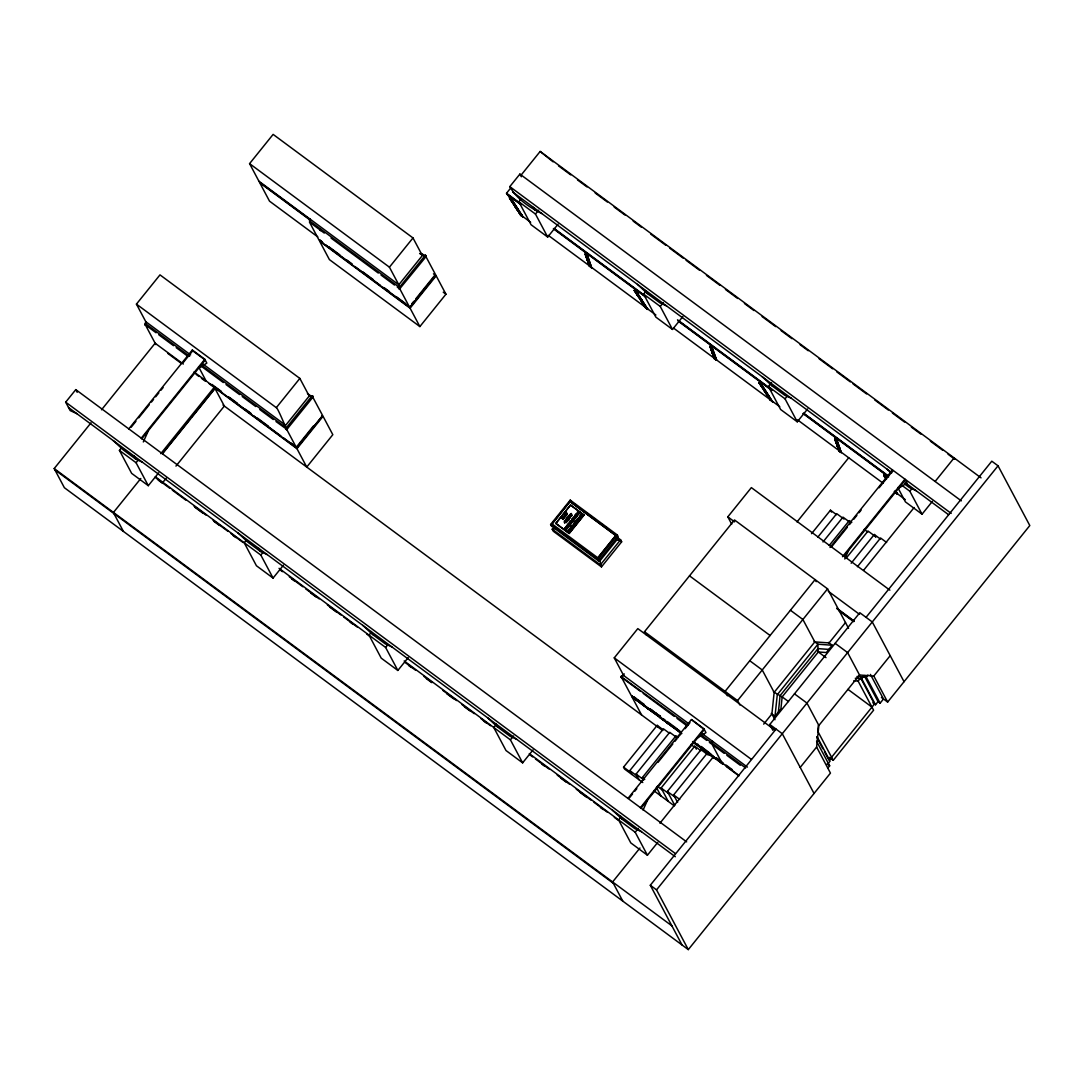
<?xml version="1.0" encoding="UTF-8"?>
<svg xmlns="http://www.w3.org/2000/svg" width="1084" height="1084" viewBox="0 0 1084 1084"><rect width="100%" height="100%" fill="white"/><g stroke="black" fill="none" stroke-linecap="round" stroke-linejoin="round"><path stroke-width="1.5" d="M307.45 393.519L312.842 397.259L322.625 415.538L296.555 447.909L286.786 429.535C286.962 428.139 284.564 430.253 286.271 427.855L311.514 396.527C314.306 395.552 312.436 397.489 309.225 396.026L299.848 378.411L159.985 274.875L136.435 304.116L145.812 321.731L190.621 354.902M399.752 289.035L398.804 284.794L422.353 255.553L412.99 237.938L273.127 134.389L249.577 163.63L259.347 182.017L310.295 219.74L309.888 218.968L309.455 220.784L399.413 287.382C402.232 289.211 397.394 289.577 399.413 287.382L424.643 256.041L425.606 255.323L426.026 256.163C426.581 257.775 421.446 254.374 419.63 253.534M569.696 530.076L569.683 529.399M576.837 520.916L577 521.689M576.864 520.957L576.918 521.119M569.561 522.922C566.553 522.407 573.707 528.978 569.669 523.003M575.428 515.632C578.368 520.008 572.406 515.605 575.563 515.672M201.692 365.24L286.271 427.855C289.022 435.863 277.992 407.692 276.298 407.665L136.435 304.116M400.389 288.832C398.722 288.832 400.01 287.395 399.698 288.9M576.905 520.469L576.878 521.567M566.878 529.006L564.981 529.602L564.601 528.057L565.956 528.016L565.834 529.981M564.547 522.8C563.274 518.491 567.217 524.399 566.539 521.201L565.645 521.431L565.401 520.008L566.715 519.981C566.905 522.813 568.91 519.575 567.217 518.017M571.729 515.93L570.645 515.943M577.691 512.298L577.867 513.342C582.379 511.458 576.634 515.171 577.501 512.041L578.788 511.96L578.856 513.017M312.233 397.394C312.585 395.375 312.287 397.638 312.178 397.476M426.093 255.905C425.091 257.653 426.825 256.352 425.47 255.323M687.933 725.223L621.118 676.592L631.389 695.806L681.362 732.798M624.262 673.909C620.942 677.798 619.709 678.137 623.625 675.481L688.801 723.733M621.566 676.335L621.593 678.015M565.956 528.016L565.956 529.033L566.783 528.843M570.685 516.905L570.807 514.941L569.452 514.981L569.723 516.445L570.428 516.038M565.74 530.266L565.591 529.114M578.883 514.101L578.639 513.22M562.731 518.017L561.498 518.057L564.1 518.355M569.236 525.997L567.054 525.523M567.826 526.241L567.921 525.415L566.702 525.442M566.675 521.147L566.322 522.637M578.761 514.019L578.856 512L577.528 512.095M572.325 526.756C571.553 524.751 572.935 527.434 571.349 526.797M564.778 515.727L564.913 516.567L564.859 514.832M571.322 515.239L571.417 513.613M571.417 514.588L571.268 513.504M564.778 514.67L564.805 515.781M763.692 724.126L771.889 713.949L774.152 692.378L814.816 641.891L829.084 642.92L845.493 622.555M775.006 716.253L777.282 694.695L817.932 644.208L832.214 645.237L826.32 652.541L818.339 651.972L782.16 696.876L780.9 708.95L775.006 716.253L771.198 713.435M778.38 712.08L780.101 695.63L817.959 648.625L817.932 644.208L814.111 641.389M817.892 729.762L818.352 725.372M800.209 767.418L816.604 747.052L818.867 725.481L859.531 675.007L873.799 676.023L890.208 655.657M578.111 514.182L576.607 513.708L577.487 514.263C575.374 511.255 577.609 517 578.233 514.046L577.46 514.101M566.702 513.545L566.675 513.491A1.748 1.653 -28 0 0 566.322 512.217L566.349 512.149M569.452 517.014L569.425 516.96A1.748 1.653 -28 0 0 569.073 515.686L568.992 515.848M425.727 257.233C424.874 255.255 427.15 256.068 425.362 256.922M145.812 321.731L144.741 324.97L145.784 324.306L145.378 323.547L189.619 356.297M712.107 743.109L712.54 741.307M399.82 288.141C400.023 288.005 399.034 288.385 400.308 288.75M312.504 397.476C313.344 396.839 310.552 395.945 312.815 396.229M425.633 256.989L425.294 255.417M621.2 677.5L621.349 676.294L621.376 677.541M621.742 677.744L621.66 676.186M425.362 256.664C427.164 254.848 420.66 256 420.578 253.033M143.318 441.96L148.427 430.538M643.097 810.06L647.554 800.06M844.761 558.992L848.582 550.428M621.118 676.592L622.148 676.524L621.62 677.541M425.673 255.526C424.901 257.165 425.768 255.119 425.429 256.691M285.715 429.345L286.677 428.627L287.003 429.467L275.986 421.541M312.057 396.961L311.962 396.053M312.3 397.178L312.327 396.067M312.409 397.625L312.693 396.27M312.842 397.259L286.786 429.535L286.271 427.855L287.287 429.318M425.185 256.474L425.091 255.567M425.849 257.287L425.646 256.502M621.132 676.863L621.891 676.335M76.856 413.682L70.162 410.579L65.677 402.164L75.772 389.63L686.66 841.875M816.604 747.052L830.452 773.095L688.299 949.611L64.376 487.705L54.2 468.559L91.002 422.855M101.517 409.806L155.134 343.221L183.291 364.061M128.806 428.885L192.315 350.024L204.795 359.265L206.827 363.099L198.467 368.384M131.137 427.259L135.947 421.297M138.738 417.828L149.321 404.684M151.435 402.056L153.562 399.427M155.676 396.798L158.847 392.855M160.96 390.226L163.088 387.598M183.196 362.625L192.722 350.796L192.315 350.024M158.643 472.841L148.291 485.686L131.652 473.369L119.43 450.402L121.503 447.827M204.795 359.265L141.286 438.126L141.692 438.884L205.201 360.037L192.722 350.796M148.291 485.686L136.069 462.719L138.142 460.144M140.812 478.491L113.468 512.434L114.186 513.775M160.784 453.681L214.402 387.096L215.12 388.438L162.546 453.722M162.288 453.518L189.632 419.576M191.732 416.974L214.862 388.248L224.334 406.053L175.96 466.106M162.099 483.328L166.326 478.085M276.298 407.665L299.848 378.411M258.94 181.245L398.804 284.794L389.427 267.179L412.99 237.938M309.225 396.026L285.675 425.28L202.843 363.953M424.942 257.965L399.468 289.103M321.691 415.673L322.097 416.432L296.867 447.773L296.46 447.001L313.276 426.12M411.69 303.913L413.79 301.298M415.89 298.696L434.819 275.187L435.226 275.959L409.996 307.287L383.14 287.409M324.292 233.074L309.441 222.071L319.224 240.458L409.684 307.436L435.768 275.051L425.578 255.959M296.962 448.681L323.046 416.297L332.815 434.684L306.745 467.068L296.962 448.681L209.198 383.709M436.174 275.824L445.944 294.198L419.874 326.582L410.091 308.195L436.174 275.824L433.464 273.818M541.77 213.534C529.439 207.41 516.621 198.833 509.805 186.624L519.9 174.09L961.291 500.862M520.794 204.605L507.231 194.564L506.513 193.223L510.713 188.006M521.228 174.944L540.157 151.448L981.047 477.854M509.507 198.047L511.797 199.32L523.016 217.044L520.93 215.499L509.507 198.047L511.594 199.592L523.016 217.044M246.285 540.211L244.212 542.772L256.434 565.753L273.073 578.07L283.425 565.225M558.043 224.198L547.691 237.057L531.065 224.727L518.843 201.76L520.916 199.185M520.93 215.499L507.434 194.307L521.011 204.348M273.073 578.07L260.851 555.089L262.924 552.528M547.691 237.057L535.482 214.076L538.585 210.215M585.197 254.076L587.501 255.363L591.647 267.87L589.561 266.325L585.197 254.076L587.284 255.634L591.647 267.87M589.561 266.325L585.401 253.819M634.289 290.431L636.579 291.704L647.798 309.428L645.712 307.883L634.289 290.431L636.376 291.975L647.798 309.428M371.067 632.582L369.007 635.156L381.216 658.137L397.855 670.454L408.207 657.595M682.839 316.582L672.486 329.428L655.847 317.111L643.625 294.13L645.698 291.569M645.712 307.883L646.43 307.341L643.218 304.076M397.855 670.454L385.633 647.473L387.706 644.912M672.486 329.428L660.264 306.46L663.367 302.599M550.591 524.493L570.225 500.117L617.365 535.022L618.178 536.553L598.558 560.929L551.417 526.025L550.591 524.493L599.845 560.97L601.471 566.891L621.66 541.824L620.576 539.778L616.552 536.81M552.068 523.829L570.008 501.553L615.834 535.55L597.88 557.84L552.135 523.965L570.008 501.553M570.523 505.036L555.713 523.437L569.249 533.491L584.032 515.036L570.523 505.036L555.957 523.396L569.249 533.491M564.127 514.927L565.916 516.269M566.593 513.491L566.444 513.667A1.667 1.572 -28 0 1 565.13 513.667L566.444 515.483M564.019 516.567L565.008 517.393M561.553 518.098L563.328 519.48L562.799 518.531M562.894 518.721L564.087 518.45M564.412 518.138L562.515 516.716L564.073 516.499M564.71 514.209L566.647 515.279M567.379 514.453L565.699 512.773L567.284 514.317M566.105 519.141L567.338 519.195L565.902 519.385L567.501 519.344L567.853 520.74M566.647 518.762L568.409 519.764M567.081 517.922L567.921 517.082A1.667 1.572 -28 0 0 569.222 517.176L569.276 517.19M570.13 517.922L568.436 516.241L570.035 517.786M570.374 513.924L572.162 515.252M568.924 519.412L567.677 519.222L568.748 519.25M569.236 518.884L567.582 517.298L569.439 518.68M710.86 348.696L710.196 346.202L712.283 347.747L716.646 359.983L714.356 358.696L709.979 346.46L712.066 348.005L716.443 360.254M567.84 527.813L565.821 526.539L567.813 527.759M569.344 522.163L571.227 523.599M569.981 521.377L570.184 521.336A2.398 2.276 -28 0 1 570.645 522.8L571.349 523.369M571.878 519.114L573.87 520.32L572 518.938M575.983 514.073C575.685 516.052 575.482 514.263 575.78 514.25M575.089 515.036L576.81 515.618L576.769 514.737L576.945 516.512L576.783 515.564M568.002 524.466L569.506 525.74L567.623 524.304L569.236 524.128M571.878 520.726L570.374 520.876L572.867 521.567M574.547 519.48L572.65 518.057L575.143 518.735M574.235 518.003L573.084 518.152M571.417 522.474L570.861 522.027M710.399 347.639L712.73 349.875L710.183 347.016L712.283 348.614L711.47 348.235L712.283 347.747M567.298 528.491L567.081 527.501M568.246 527.298L567.948 526.065M570.116 524.995L567.65 524.358M570.374 520.876L572.311 522.054M575.428 518.396L573.802 516.851C575.767 515.781 572.582 518.084 575.618 518.166M576.986 515.523L577.88 515.252L576.905 515.32M569.086 529.371L570.347 530.55M569.967 528.287L571.498 529.236L570.048 528.369M570.021 528.789L570.482 527.881A1.396 1.314 -28 0 1 570.821 528.694L570.672 528.775A1.396 1.314 -28 0 1 569.791 528.68L570.97 529.805M570.848 527.176L571.16 528.369L572.189 528.369L571.038 528.477L570.97 527.298M572.338 525.632C574.357 529.846 571.837 522.339 574.371 525.672M574.371 524.819L573.395 524.019L575.008 524.886L573.422 524.073L573.856 525.51M574.127 523.193L575.211 523.166L574.127 523.193L575.563 524.182L574.168 524.358L573.856 523.45L574.859 524.331M574.669 522.596L575.916 523.748L574.601 522.786M573.883 523.504L575.658 523.992L575.347 521.594A1.396 1.314 -28 0 0 576.322 521.878L576.092 520.903A1.396 1.314 -28 0 1 576.444 521.716L575.089 521.919L576.512 523.003M576.146 520.618L577.88 521.228M576.756 519.859C581.173 521.783 574.777 518.68 577.65 521.323M577.691 519.995C576.092 518.26 579.655 519.927 577.569 519.263L577.84 519.886M579.1 519.792L577.786 518.735L578.531 518.518M578.422 517.786C577.813 517.366 581.58 520.713 578.585 517.867M579.994 515.835C582.88 518.626 581.539 514.114 580.211 517.244M580.767 514.859L582.203 515.943L581.281 514.724M574.886 522.271L575.767 521.851M580.55 515.225C582.108 517.583 579.425 514.277 581.403 515.388M567.921 531.296L567.935 531.201M568.626 531.241C570.374 532.867 567.352 529.642 569.385 530.374M580.672 517.84C577.379 516.255 580.645 517.732 580.712 517.122M582.162 514.602L582.826 515.09M571.729 528.098L571.647 527.325M567.799 531.296C569.859 533.098 568.179 531.35 569.52 531.688M568.572 530.51L570.048 530.862M572.189 528.369L571.146 526.81L572.569 527.827M573.179 527.136L571.525 526.35L573.192 526.865M575.468 523.247L576.336 523.138L574.981 522.339M577 522.407L575.685 521.174L576.932 522.312M578.707 520.279L577.569 519.263L578.666 520.076M581.119 517.203L580.184 515.97L581.024 517.136M581.864 516.363L580.658 515.428M569.195 533.192L583.815 515.13M597.88 557.84L615.766 535.428M617.365 535.022L597.731 559.398L598.558 560.929M555.835 528.369L552.203 529.182L600.387 564.845L620.576 539.778L616.674 540.076L599.845 560.97L598.761 558.924M759.071 382.801L761.375 384.088L772.58 401.812L770.494 400.267L759.071 382.801L761.158 384.359L772.58 401.812M495.862 724.966L493.789 727.54L505.998 750.521L522.637 762.838L532.989 749.979M807.621 408.966L797.268 421.812L780.629 409.495L768.407 386.514L771.51 382.666M770.494 400.267L759.288 382.544M522.637 762.838L510.428 739.857L513.531 736.009M797.268 421.812L785.046 398.831L787.119 396.27M623.625 675.481L614.262 657.866L637.812 628.612L774.965 730.155M731.714 524.195L727.811 516.851L751.361 487.61L889.869 590.157M646.132 634.777L644.506 631.715L734.505 519.954L827.566 588.856L848.569 628.341M835.195 439.819L837.295 441.622L834.965 439.399L835.425 440.456L834.978 438.586L837.065 440.131L841.225 452.624L839.138 451.079L834.761 438.844L836.848 440.389L841.225 452.624M633.679 697.73L632.026 695.671M633.462 697.988L632.636 696.958L635.549 699.532M632.961 696.958L635.454 697.974L633.056 697.798M635.129 699.343L644.072 705.427L642.826 704.925M636.593 700.305L637.622 701.063M637.121 700.047L639.614 701.063L638.882 701.578M839.138 451.079L834.978 438.586M639.709 702.608L638.666 701.836M640.752 703.38L641.999 703.882L640.956 703.123M641.376 703.95L650.102 710.305M645.942 707.229L645.115 706.199M646.674 707.351L647.514 707.744M646.985 708.001L648.232 708.502M797.025 521.932L848.704 457.746M647.609 708.57L656.552 714.668L655.305 714.153M649.587 709.275L650.834 710.426M651.769 711.66L651.362 710.819M653.34 711.443L651.674 710.819L654.167 713.123L656.254 713.38L654.479 713.123M651.145 711.077L650.427 709.519L652.094 710.291M653.232 712.622L654.262 713.394M653.747 712.364L656.66 714.139M657.392 715.697C660.156 716.429 656.132 716.538 658.327 714.912L660.413 716.456L658.327 716.199M659.465 717.242L660.712 717.744M660.088 717.811L664.668 721.09L663.842 720.061M661.552 718.773L663.625 720.318M662.067 718.516L664.573 719.532L666.741 722.621M642.771 782.526L624.574 769.057L623.557 767.133L657.202 725.359L663.259 729.844M811.537 533.694L830.466 510.198L836.536 514.683M666.321 722.432L676.308 729.288M631.85 774.437L629.818 770.616L663.462 728.827L669.519 733.326M667.785 723.394L670.075 724.668M817.81 537.176L836.726 513.667L844.002 519.06M668.408 723.976L668.205 723.584M670.901 725.711L669.871 724.939M671.633 725.833L672.473 726.212M671.944 726.47L678.394 730.833M639.126 779.83L636.078 774.084L669.722 732.31L675.779 736.795M823.013 541.946L842.986 517.149L849.057 521.634M674.953 728.516L678.299 729.925M677.053 728.773L679.112 731.605L681.213 731.849L680.888 732.567M677.148 730.318L676.104 729.559M886.495 479.223C881.536 474.656 885.533 473.41 885.52 477.082L883.975 475.375L886.455 477.516L885.52 477.082M643.693 780.114L642.338 777.553L675.982 735.779L678.408 737.581M829.274 545.428L849.246 520.618L851.672 522.42M680.793 732.377L679.438 731.605M679.953 731.985L679.126 730.318L681.308 733.407L679.153 736.09M627.948 798.42L691.457 719.559L703.923 728.8L705.969 732.621L697.608 737.919M830.032 547.474L892.484 469.928M680.264 732.635L681.091 732.947M629.411 797.865L632.582 793.922M634.709 791.293L636.823 788.664M657.988 762.377L672.812 743.976M674.926 741.348L677.039 738.719M685.129 728.678L689.939 722.716M831.306 547.163L834.192 543.585M834.666 542.976L847.376 527.203M849.49 524.575L851.604 521.946M853.718 519.317L856.902 515.374M859.016 512.746L861.13 510.117M879.124 487.773L892.891 470.686M620.644 817.35L618.571 819.924L630.793 842.905L647.419 855.222L657.785 842.363M703.923 728.8L640.427 807.648L640.834 808.42L704.329 729.559L691.457 719.559M842.512 556.702L904.95 479.169L906.996 482.99L898.636 488.288M843.786 556.404L905.357 479.927M694.817 743.407L695.44 743.99M895.276 492.651L897.579 493.938L895.818 491.255M668.245 801.388L661.118 787.987L694.763 746.199L700.833 750.697M845.954 558.463L868.04 531.038L875.316 536.431M696.592 744.301L697.852 744.166L699.912 746.998M696.904 744.952L698.15 745.453L695.752 743.922M698.977 746.497L700.237 746.998M699.6 747.066L704.18 750.345L703.353 749.315M739.911 705.006L737.567 700.616L827.566 588.856M701.063 748.028L702.107 748.8M701.592 747.77L703.245 748.407M674.79 805.385L667.378 791.456L701.023 749.681L708.299 755.06M851.17 563.233L874.3 534.507L880.357 539.005M647.419 855.222L635.21 832.241L638.313 828.379M932.403 501.336L922.05 514.195L909.828 491.215L911.901 488.654M705.223 751.104L706.47 751.619L705.427 750.846M704.072 750.074L705.752 750.846L705.332 749.938M705.847 751.686L715.833 758.543M707.296 752.648L707.92 753.231M707.825 752.391L710.318 754.694M677.622 802.417L673.638 794.924L707.283 753.15L714.559 758.543M857.43 566.715L880.56 537.989L886.617 542.474M705.752 750.846L708.651 752.635M709.071 753.543L710.332 753.407L712.716 756.239M710.413 754.965L709.586 753.922M711.456 755.724L712.5 756.496M711.985 755.467L713.231 756.618M712.08 756.307L716.551 759.315M639.953 848.013L612.609 881.956L622.799 901.116M659.926 823.217L713.543 756.618M863.691 570.184L914.151 507.515M935.18 481.404L954.11 457.909L954.814 459.25L948.039 454.223M716.565 758.028L718.638 760.86M718.651 759.572L718.123 760.548L718.949 760.86M719.776 761.889L722.486 764.003M720.399 762.459L717.391 759.708M722.391 763.163L723.326 763.028L723.313 764.315M772.919 730.345L769.803 724.478L859.802 612.717L872.281 621.959L904.056 681.701M682.066 944.991L650.305 885.249L776.049 729.098M866.048 617.338L991.792 461.188L998.039 465.808L1029.8 525.55L887.647 702.066L881.414 697.446M688.299 949.611L656.538 889.869L998.039 465.808M853.758 680.766L858.108 681.077L860.642 677.947L874.49 703.99L829.057 760.399M855.29 678.259L861.672 678.719L864.205 675.589M856.943 676.457L866.279 677.121L867.959 675.034M827.58 764.301L830.1 761.158L817.024 736.564M872.85 702.784L875.52 704.763L878.054 701.633L864.964 677.039M829.219 757.364L833.217 760.331L873.596 710.196L858.108 681.077M827.973 767.933L829.653 765.832L816.577 741.239M877.579 701.28L880.127 703.164L883.487 698.99L870.411 674.397M621.268 676.768L621.552 676.836M399.955 287.816L399.007 287.951M400.199 288.032L398.871 288.222M286.691 428.41L285.878 428.437M287.274 428.722L285.742 428.708M286.569 429.386L287.436 428.885M565.97 522.176L564.52 522.745L565.875 522.109M511.756 200.825L509.629 198.237L512.691 201.272M515.036 204.862L510.794 200.025M513.735 204.51L516.607 209.063L518.125 209.564L515.347 206.976M520.903 213.833L516.526 208.778L519.141 211.136M519.602 213.48L522.231 215.852L520.13 214.456L522.082 215.621L517.19 209.971M637.473 293.656L634.411 290.62L637.284 295.173L639.235 296.338M638.3 295.905L636.023 293.087M641.579 299.929L637.351 295.105M640.129 299.36L642.907 301.948L638.517 296.894M641.457 301.379L643.151 304.143L644.668 304.645L641.972 302.341M644.384 305.864L645.495 307.734L647.013 308.235L644.831 306.542L646.863 308.005M760.738 384.698L759.193 383.004L761.673 385.132M762.567 388.153L765.345 390.741L760.954 385.687M766.374 392.313L763.746 389.955L766.605 393.668L764.41 391.134M766.822 394.657L769.45 397.029L765.507 392.638L768.136 395.01M770.48 398.6L767.851 396.229L770.71 399.955L768.515 397.422M895.994 492.095L894.476 491.594M895.059 492.488L896.576 493.003L894.395 491.309M570.672 516.025L569.832 516.526M566.783 520.035L565.563 520.225L565.767 521.323L566.62 521.065M565.021 529.453L565.78 529.29M621.362 676.05L621.945 676.809M286.677 428.817L286.271 427.855L286.325 429.589M286.203 429.169L286.894 429.169M575.496 516.526L576.322 516.336M574.683 517.529L575.455 517.149M570.807 515.957L571.634 515.767M566.715 520.943L567.569 520.808M582.433 515.483L580.983 514.886M574.452 524.873L573.734 525.09M569.723 531.35L568.26 530.415M575.468 516.472L576.282 516.133M569.683 523.667L570.455 523.287M586.065 256.515L588.233 258.277L586.119 256.678M587.203 259.455L588.91 260.16L586.796 258.561M587.867 261.556L590.021 263.304L587.921 261.705M588.761 264.062L591.092 266.298L588.314 262.802L590.468 264.564L588.531 263.439M588.978 264.699L591.146 266.447L589.046 264.848M590.726 267.179L591.539 267.558L589.208 265.323M710.63 348.276L712.784 350.024L710.684 348.425L711.985 351.839M711.754 351.419L713.909 353.181L711.809 351.568L712.879 354.36L714.749 355.538M713.936 355.159L712.473 353.465M713.543 356.446L715.711 358.208L713.597 356.609L714.451 358.763L716.321 359.929L714.221 358.33M715.508 359.563L713.99 357.706L714.451 358.763L710.196 346.202M835.642 441.08L837.349 441.784L835.249 440.185L836.32 442.963L838.42 444.765L836.089 442.543M836.306 443.166L838.474 444.928L836.36 443.329M837.431 446.31L839.599 448.071L836.753 444.426L838.921 446.188L836.984 445.05M838.555 449.25L840.263 449.955L838.162 448.356L839.233 451.147L841.116 452.313L839.002 450.714M840.29 451.947L838.84 450.239M574.588 517.461L575.428 517.109M576.634 513.762L577.352 513.708M569.642 515.239L570.672 515.117M565.848 528.247L564.778 528.26L564.981 529.358M575.225 515.049L576.024 515.036M399.847 288.94L398.776 288.466M286.732 429.21L285.62 429.156M828.84 649.411L817.959 648.625L818.339 651.972M286.555 429.223L285.648 428.952M579.113 519.548L577.867 518.626L578.558 518.558M573.788 526.241L572.366 525.686M587.501 256.231L585.224 254.157L586.525 257.572M587.948 257.491L585.617 255.255M587.582 258.371L588.395 258.751M588.626 259.374L586.295 257.152M588.246 260.255L589.073 260.634M589.289 261.258L586.959 259.035L587.42 260.092L586.349 257.301M589.75 262.518L587.474 260.445M589.371 263.398L590.197 263.778M590.414 264.401L588.084 262.179M590.861 265.661L588.598 263.588M590.495 266.542L591.322 266.921M712.513 349.238L710.237 347.178M712.134 350.132L712.96 350.498M713.177 351.135L710.847 348.899M713.638 352.381L711.361 350.322M713.258 353.276L714.085 353.641M714.302 354.278L711.971 352.043M714.979 356.162L712.649 353.926L713.109 354.983M715.426 357.422L713.326 355.823M715.061 358.303L715.874 358.682M716.104 359.305L713.773 357.07M837.065 440.998L834.788 438.925M836.699 441.879L837.525 442.258M837.742 442.882L835.412 440.66L835.872 441.703M838.189 444.142L835.913 442.069M837.824 445.023L838.637 445.402M838.867 446.025L836.536 443.803M839.314 447.286L837.038 445.212M838.948 448.166L839.761 448.546M839.992 449.169L837.661 446.947M839.612 450.05L840.439 450.429M840.656 451.052L838.325 448.83L838.786 449.887M666.552 305.918L659.871 302.829L647.392 293.588L637.446 284.36M791.347 398.302L784.653 395.213L772.174 385.972L762.228 376.744M916.129 490.686L909.435 487.583L904.449 483.898M113.251 440.619L123.197 449.846L135.676 459.088L142.356 462.177M632.121 696.578L632.433 697.215M639.303 701.768L635.034 698.502M643.76 705.427L644.912 706.456M656.24 714.668L658.015 715.63M664.56 720.819L668.72 723.909M697.839 745.453L703.137 749.572M701.172 746.862L702.012 747.255M708.231 753.163L709.383 754.193M720.304 761.632L718.733 761.117M238.033 533.003L247.979 542.23L260.458 551.471L267.152 554.561M391.934 646.945L385.24 643.842L372.761 634.614L362.815 625.387M516.716 739.329L510.022 736.226L497.542 726.998L487.597 717.771M641.498 831.713L634.804 828.61L622.338 819.369L612.379 810.154M513.274 202.166L510.727 200.093M513.518 203.521L514.453 203.968M516.797 207.545L511.973 201.827M517.624 209.795L518.558 210.242M519.385 212.491L520.32 212.938M521.729 216.082L522.664 216.529L520.713 215.35M635.942 292.314L636.891 292.761M639.817 297.246L637.284 295.173M640.061 298.588L640.996 299.035M642.406 302.179L643.34 302.626M643.937 303.52L641.389 301.447M644.167 304.875L645.102 305.322M645.698 306.216L643.151 304.143M646.511 308.466L647.46 308.899L645.495 307.734M762.255 386.039L759.721 383.966M764.017 388.722L759.789 383.899M764.843 390.972L765.778 391.419M766.605 393.668L767.54 394.115M768.949 397.259L769.884 397.692M770.71 399.955L771.645 400.389M894.91 491.431L895.845 491.879M896.441 492.773L895.492 492.326L905.262 499.629M896.089 493.234L897.024 493.667M782.16 696.876L773.461 691.863M553.084 161.828L540.157 151.448M558.517 165.852L570.726 174.89M577.515 179.917L587.013 186.949M595.157 192.979L607.379 202.017M614.154 207.044L625.021 215.079M633.164 221.109L641.308 227.139M650.807 234.171L665.739 245.228M669.804 248.236L683.381 258.29M686.091 260.296L699.668 270.35M706.456 275.363L720.02 285.417M725.453 289.442L737.662 298.479M744.451 303.506L753.949 310.539M762.093 316.569L775.67 326.609M781.103 330.634L791.957 338.669M800.1 344.698L808.244 350.728M819.097 358.763L832.675 368.817M836.74 371.826L850.317 381.88M853.027 383.885L866.604 393.939M874.747 399.955L888.311 410.009M892.389 413.018L904.598 422.069M911.387 427.096L920.885 434.128M930.384 441.161L942.606 450.199M509.805 186.624L951.196 513.396M512.651 191.976L891.766 472.651M905.154 482.57L948.622 514.737M518.843 201.76L535.482 214.076M643.625 294.13L660.264 306.46M768.407 386.514L785.046 398.831M902.159 485.537L909.828 491.215M506.513 193.223L521.445 204.28M554.019 228.385L644.953 295.715M677.527 319.821L769.816 388.153M803.745 413.275L887.891 475.564M554.94 229.469L645.874 296.786M678.448 320.905L716.443 349.034M719.166 351.053L770.738 389.237M803.312 413.343L883.379 472.624M553.368 228.724L645.658 297.057M678.232 321.162L771.876 390.497M803.095 413.6L888.595 476.906M883.853 475.185L885.94 476.73M521.133 215.242L530.659 222.301M548.355 235.404L655.888 315.01M673.584 328.113L779.762 406.717M797.458 419.806L883.216 483.301M922.05 514.195L905.411 501.878L897.782 487.515M864.205 529.358L867.837 532.054M421.933 253.67L424.643 255.675M443.248 292.206L445.944 294.198M727.811 516.851L734.6 521.878M828.298 591.254L859.531 614.371M249.577 163.63L389.427 267.179M836.821 608.232L854.246 621.146M837.227 609.005L853.311 620.915M838.975 610.766L853.718 621.688M310.702 220.499L259.753 182.776L269.523 201.163L317.802 236.908M331.054 238.06L378.302 273.06M381.012 275.051L394.508 285.051M397.218 287.043L399.915 289.049L409.684 307.436M322.327 241.922L319.644 239.93L322.734 242.68M329.035 246.895L339.78 254.835M346.487 259.808L351.866 263.791M362.598 271.732L373.343 279.686M384.075 287.639L389.454 291.61M396.161 296.582L405.565 303.547M325.417 244.672L352.273 264.55M354.956 266.542L380.457 285.431M410.091 308.195L319.631 241.217L329.4 259.604L419.874 326.582M790.426 610.251L802.892 619.492L814.816 641.891M835.141 643.354L847.607 652.595L859.531 675.007M828.393 642.406L832.214 645.237M818.014 651.728L826.008 657.649M847.973 689.37L871.956 707.12M689.505 575.834L770.087 635.495M572.379 502.651L575.076 504.643M584.506 511.621L595.279 519.602M600.672 523.586L608.747 529.575M570.076 501.675L615.834 535.55M618.978 539.846L621.66 541.824M570.55 505.09L584.059 515.09M581.471 515.591L580.739 515.347L581.851 516.201M576.62 514.832L576.932 515.374M577.786 521.16L576.918 519.941M575.916 520.889L576.376 521.905M566.512 518.64L568.368 520.008M570.794 522.231L571.553 522.84M749.762 660.739L762.242 669.98L774.152 692.378M794.477 693.841L806.957 703.082L818.867 725.481M568.423 526.783L566.62 525.55M781.835 696.646L788.502 701.578M601.471 566.891L553.287 531.228L552.203 529.182M827.119 763.949L829.653 765.832M644.506 631.715L737.567 700.616M769.803 724.478L782.282 733.719L814.057 793.461M614.262 657.866L751.402 759.396M702.391 733.787L747.404 767.106M700.738 734.695L745.629 767.933M146.706 325.823L156.082 332.774M158.765 334.753L173.521 345.674M176.204 347.666L186.922 355.606M200.364 365.552L223.318 382.544M226.014 384.549L239.523 394.549M242.22 396.541L255.729 406.541M259.781 409.535L273.276 419.535M622.975 678.421L640.522 691.416M643.232 693.421L674.289 716.416M676.985 718.407L686.429 725.413M699.939 735.399L706.687 740.399M709.383 742.404L712.093 744.396L721.863 762.784M713.435 745.399L724.153 753.339M726.836 755.318L740.25 765.25M211.881 384.386L221.272 391.351M229.334 397.313L237.382 403.275M245.445 409.237L250.81 413.221M257.531 418.18L268.263 426.134M291.081 443.031L296.46 447.001M633.679 696.66L644.424 704.614M649.79 708.584L660.535 716.538M667.243 721.51L676.646 728.475M700.806 746.361L708.855 752.323M716.917 758.285L722.283 762.255M726.023 765.033L732.269 769.654M214.971 387.151L221.678 392.11M228.399 397.083L251.217 413.98M253.9 415.971L280.756 435.849M283.439 437.828L296.867 447.773M654.221 712.337L656.904 714.329M194.022 372.002L296.555 447.909M693.503 741.795L739.302 775.683M681.768 733.556L631.809 696.578L641.579 714.952M692.568 741.551L720.928 762.553M726.294 766.524L738.367 775.466M167.912 353.492L181.448 363.506M196.082 374.346L198.955 376.473M201.448 378.316L205.472 381.297M690.928 744.518L694.573 747.215M223.019 405.091L662.5 730.44M673.638 794.924L679.709 799.423M667.378 791.456L674.654 796.848M661.118 787.987L668.394 793.366M657.283 786.306L662.134 789.897M642.338 777.553L644.763 779.355M636.078 774.084L643.354 779.477M629.818 770.616L637.094 775.995M623.557 767.133L630.834 772.526M653.693 790.602L674.316 805.873M65.677 402.164L675.197 853.406M68.536 407.516L675.332 856.753M119.43 450.402L136.069 462.719M155.283 476.703L260.851 555.089M279.049 568.328L385.633 647.473M404.169 660.955L510.428 739.857M529.29 753.597L635.21 832.241M155.988 478.03L169.592 488.112M172.315 490.117L185.906 500.185M194.077 506.228L206.312 515.293M213.114 520.32L228.074 531.404M230.797 533.409L243.033 542.474M279.753 569.669L282.477 571.674M289.279 576.715L302.87 586.783M305.593 588.788L319.197 598.869M327.354 604.899L340.959 614.98M343.682 616.986L357.273 627.053M366.798 634.099L369.522 636.118M404.874 662.297L415.755 670.359M423.925 676.389L432.082 682.432M442.963 690.494L456.567 700.562M462.001 704.586L474.236 713.651M481.039 718.678L490.564 725.738M530.008 754.925L532.718 756.944M535.442 758.963L549.046 769.03M557.203 775.074L569.452 784.125M576.241 789.166L591.214 800.236M593.924 802.255L607.528 812.322M614.33 817.363L618.408 820.385M158.25 480.117L160.974 482.136M194.984 507.326L203.155 513.369M214.036 521.431L219.483 525.455M233.087 535.537L235.811 537.542M291.596 578.856L294.32 580.861M310.647 592.948L316.094 596.986M329.699 607.054L336.501 612.094M350.118 622.162L352.828 624.181M408.627 665.481L411.351 667.5M426.31 678.584L431.757 682.608M446.73 693.692L453.532 698.733M464.413 706.795L469.86 710.819M483.464 720.901L486.188 722.906M541.986 764.22L544.696 766.225M561.024 778.312L566.471 782.35M580.076 792.418L586.891 797.458M600.495 807.539L603.219 809.545M650.305 885.249L656.538 889.869M54.2 468.559L671.89 925.844M54.918 469.887L613.327 883.297M835.642 441.283L837.973 443.519L835.859 441.906L836.32 442.963M710.006 346.541L712.12 348.14M711.294 350.159L713.245 351.284L711.077 349.536L713.855 353.018L711.524 350.782M837.214 445.687L839.544 447.909L837.485 446.472M585.672 255.417L587.785 257.016L585.387 254.632L588.178 258.114L585.848 255.892M838.108 448.004L840.208 449.806L837.878 447.57L838.339 448.627L837.268 445.836M712.432 353.099L714.532 354.902L712.202 352.679L712.649 353.723M586.742 258.195L588.842 260.011L586.512 257.775L586.972 258.832M838.555 449.453L840.886 451.689L838.772 450.09L839.233 451.147M712.865 354.563L715.21 356.785L713.15 355.349M587.189 259.659L589.967 263.155L587.636 260.919M570.13 521.296L570.184 521.377A2.29 2.182 -28 0 1 570.509 522.745L570.536 522.8M887.01 469.128L891.427 473.234M719.993 761.632L721.551 762.784M715.616 758.814L716.659 759.572M703.665 749.315L706.267 751.876M697.947 745.724L693.164 742.066M694.505 742.77L695.86 744.18M680.467 732.377L681.511 733.136M678.178 731.09L679.221 731.863M670.386 724.681L672.988 727.242M659.993 716.971L662.473 719.288M657.907 715.44L660.4 717.744M655.834 713.895L658.422 716.47M645.441 706.199L648.029 708.773M639.194 701.578L641.782 704.153M312.165 395.904L312.897 396.649M895.614 491.513L897.362 494.196M884.07 474.928L885.818 477.61M634.492 290.16L645.915 307.626M884.571 476.282L886.265 479.033M769.762 399.142L772.242 401.283L769.694 399.21M874.3 534.507L875.777 537.298M770.548 382.909L772.174 385.972M830.466 510.198L831.482 512.109M873.799 676.023L887.647 702.066M816.184 581.661L815.087 579.615L725.088 691.375L727.432 695.765M866.279 677.121L880.127 703.164M861.672 678.719L875.52 704.763M645.752 290.526L647.392 293.588M817.742 731.212L833.217 760.331M519.9 174.09L521.323 176.773M816.753 737.242L822.905 748.814M824.45 751.713L828.298 758.949M533.45 207.383L535.076 210.445M771.889 713.949L774.965 719.735M615.59 538.03L616.674 540.076M580.468 517.84L579.303 517.163M580.062 517.8L580.13 518.504L580.021 517.664M570.225 500.117L571.038 501.648M694.763 746.199L696.348 749.179M574.249 519.764L573.246 519.859M573.097 520.022L573.233 521.119M567.311 517.732L567.623 519.209M570.116 524.778L569.168 524.29M566.431 522.285L564.601 520.997M568.328 527.136L567.217 527.339M657.202 725.359L658.218 727.269M409.589 306.528L409.996 307.287M656.389 787.377L660.969 795.995M620.698 816.306L622.338 819.369M495.916 723.922L497.542 726.998M371.134 631.552L372.761 634.614M198.575 366.798L206.082 380.931M145.364 324.834L155.852 344.549M258.832 548.409L260.458 551.471M134.037 456.025L135.676 459.088M75.772 389.63L77.194 392.3M113.928 513.586L123.4 531.39M836.143 442.692L837.444 446.107M712.703 354.089L713.773 356.866M587.243 259.821L588.314 262.599M588.138 262.342L589.439 265.743M589.262 265.485L589.669 266.379M885.005 476.946L886.604 477.746L884.503 476.35M644.316 305.932L646.281 307.111L643.733 305.038M638.449 296.962L640.414 298.141L637.866 296.067M511.905 201.895L513.87 203.06L511.323 200.987M573.815 525.374L573.964 526.174M320.268 230.35C321.149 231.664 321.284 227.843 320.268 230.35M570.414 523.409L569.574 523.586L570.482 523.328M515.185 205.079L515.632 205.757L513.003 203.399L515.185 205.079M516.946 207.776L517.38 208.453L514.764 206.082L516.946 207.776M521.052 214.063L521.499 214.727L518.87 212.369L521.052 214.063M637.622 293.872L638.056 294.55L635.441 292.192L637.622 293.872M641.728 300.16L642.175 300.837L639.546 298.466L641.728 300.16M762.404 386.256L762.851 386.934L760.223 384.563L762.404 386.256M764.166 388.953L764.613 389.63L761.984 387.259L764.166 388.953M768.271 395.226L768.719 395.904L766.09 393.546L768.271 395.226M582.054 514.561L580.997 514.575L582.054 514.561"/></g></svg>
